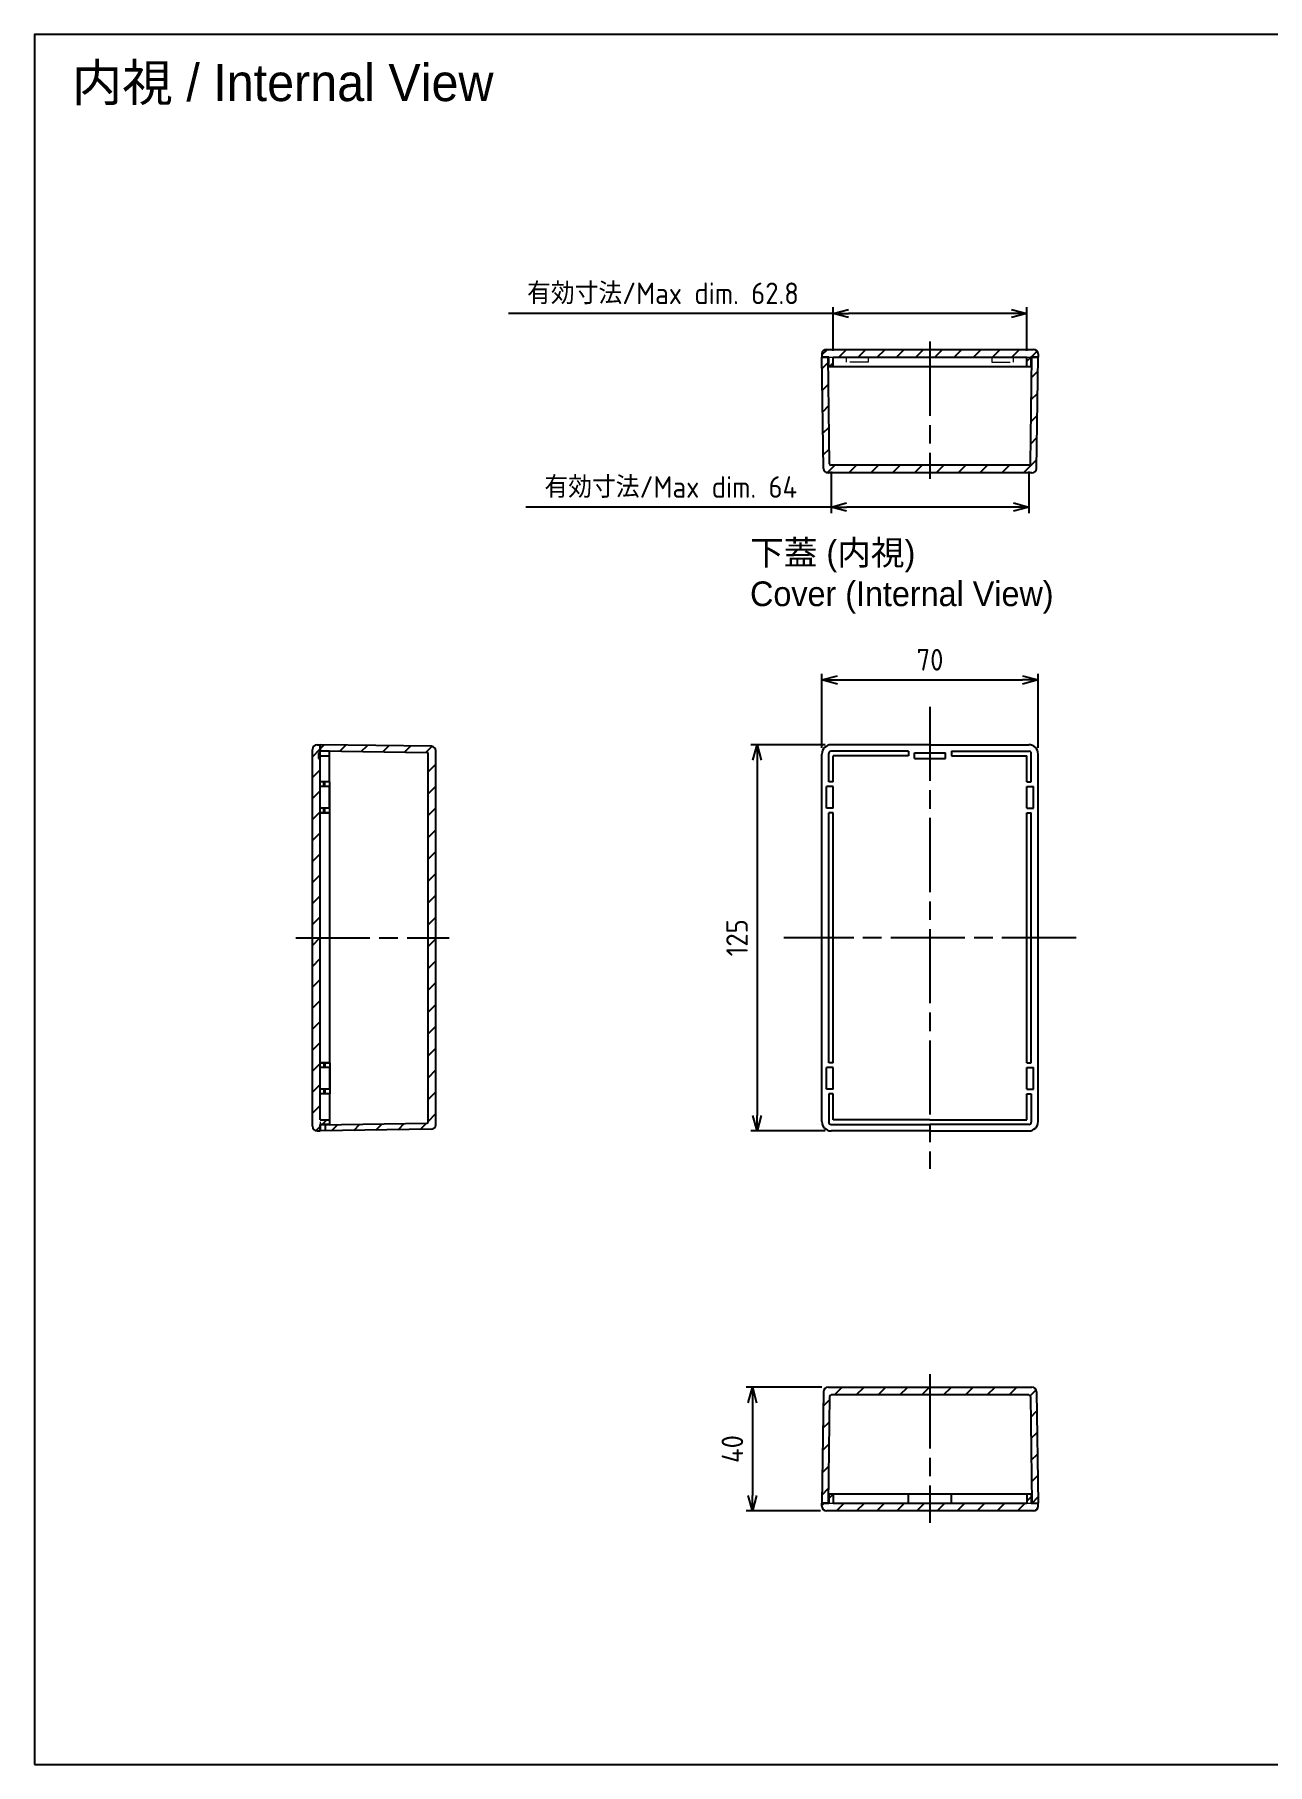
# Model space of a CAD drawing. Header units: millimetres. Extents: x 0 to 1674, y 0 to 560.
# Drawn here: x 868 to 1268, y 0 to 560 of the extents above; entities that cross this region are included whole.
import ezdxf

# ---------------------------------------------------------------- set-up
doc = ezdxf.new("R2010")
doc.units = ezdxf.units.MM
doc.header["$LTSCALE"] = 2
doc.linetypes.add('AM_ISO02W050x2', pattern=[3.75, 3, -0.75])
doc.linetypes.add('AM_ISO08W050', pattern=[18, 12, -1.5, 3, -1.5])
for name, color, linetype, lineweight in [('AM_5', 3, 'Continuous', 25), ('AM_7', 4, 'AM_ISO08W050', 25), ('AM_8', 1, 'Continuous', 25), ('上ｶﾊﾞｰ', 7, 'Continuous', 25), ('上ｶﾊﾞｰ0', 7, 'AM_ISO02W050x2', 13), ('下蓋', 2, 'Continuous', 25)]:
    doc.layers.add(name, color=color, linetype=linetype, lineweight=lineweight)
doc.styles.get("Standard").update_dxf_attribs({"font": 'ISOCP.SHX', "bigfont": 'EXTFONT.SHX'})
doc.styles.add('takachi1', font='', dxfattribs={"height": 2.5})
doc.styles.get('takachi1').set_extended_font_data('MS PGothic')
doc.dimstyles.new('AM_ISO$0', dxfattribs={"dimtxt": 3.5, "dimasz": 2.5, "dimexe": 1, "dimexo": 1, "dimgap": 1.5, "dimtad": 1, "dimdsep": 46, "dimtxsty": 'Standard', "dimblk": 'OPEN30', "dimcen": 0, "dimclrd": 3, "dimclre": 3, "dimclrt": 2, "dimadec": 0, "dimazin": 2, "dimtp": 0.1, "dimtm": 0.1, "dimtfac": 0.71, "dimtmove": 0, "dimatfit": 3, "dimldrblk": 'OPEN30', "dimfxl": 0, "dimlwd": -1, "dimlwe": -1, "dimarcsym": 0})

# ---------------------------------------------------------------- blocks, each defined once
blk = doc.blocks.new('TK-A3')
blk.add_lwpolyline([(0, 0), (403, 0), (403, 280), (0, 280.0000000000001)], close=True)
blk = doc.blocks.new('_Open30')
at = {"color": 0, "linetype": 'ByBlock', "lineweight": -2}
for p, q in [((-1, 0.26794919), (0, 0)), ((0, 0), (-1, -0.26794919)), ((0, 0), (-1, 0))]:
    blk.add_line(p, q, dxfattribs=at)
blk = doc.blocks.new('*D31')
at = {"layer": 'AM_5', "color": 3, "transparency": 16777216}
for p, q in [((1123.406033394996, 329.0977860750866), (1123.406033394996, 353.0977860750866)), ((1193.406033395064, 329.0977860750667), (1193.406033395064, 353.0977860750866)), ((1128.406033394996, 351.0977860750866), (1188.406033395064, 351.0977860750866))]:
    blk.add_line(p, q, dxfattribs=at)
at = {"layer": 'Defpoints', "color": 0, "transparency": 16777216}
for p in [(1193.406033395064, 351.0977860750866), (1123.406033394996, 327.0977860750866), (1193.406033395064, 327.0977860750667)]:
    blk.add_point(p, dxfattribs=at)
at = {"layer": 'AM_5', "color": 3, "transparency": 16777216, "xscale": 5, "yscale": 5, "zscale": 5, "rotation": 180}
blk.add_blockref('_Open30', (1123.406033394996, 351.0977860750866), dxfattribs=at)
at = {"layer": 'AM_5', "color": 3, "transparency": 16777216, "xscale": 5, "yscale": 5, "zscale": 5}
blk.add_blockref('_Open30', (1193.406033395064, 351.0977860750866), dxfattribs=at)
at = {"layer": 'AM_5', "color": 2, "transparency": 16777216, "insert": (1158.40603339503, 357.5977860750866), "char_height": 7, "attachment_point": 5}
blk.add_mtext('70', dxfattribs=at)
blk = doc.blocks.new('*D32')
at = {"layer": 'AM_5', "color": 3, "transparency": 16777216}
for p, q in [((1124.406033394997, 330.0977860750867), (1100.406033394998, 330.0977860750867)), ((1102.406033394998, 325.0977860750867), (1102.406033394998, 210.0977860750874)), ((1124.406033394996, 205.0977860750874), (1100.406033394998, 205.0977860750874))]:
    blk.add_line(p, q, dxfattribs=at)
at = {"layer": 'Defpoints', "color": 0, "transparency": 16777216}
for p in [(1126.406033394997, 330.0977860750867), (1102.406033394998, 205.0977860750874), (1126.406033394996, 205.0977860750874)]:
    blk.add_point(p, dxfattribs=at)
at = {"layer": 'AM_5', "color": 3, "transparency": 16777216, "xscale": 5, "yscale": 5, "zscale": 5}
for p, rotation in [((1102.406033394998, 330.0977860750867), 90), ((1102.406033394998, 205.0977860750874), 270)]:
    blk.add_blockref('_Open30', p, dxfattribs=dict(at, rotation=rotation))
at = {"layer": 'AM_5', "color": 2, "transparency": 16777216, "insert": (1095.90534441862, 267.5977860750867), "char_height": 7, "attachment_point": 5, "rotation": 90}
blk.add_mtext('125', dxfattribs=at)
blk = doc.blocks.new('*D33')
at = {"layer": 'AM_5', "color": 3, "transparency": 16777216}
for p, q in [((1123.406178064015, 122.0977860750872), (1098.906033395068, 122.0977860750872)), ((1100.906033395068, 117.0977860750872), (1100.906033395068, 87.0977860750872)), ((1122.906033395065, 82.09778607508721), (1098.906033395068, 82.0977860750872))]:
    blk.add_line(p, q, dxfattribs=at)
at = {"layer": 'Defpoints', "color": 0, "transparency": 16777216}
for p in [(1125.406178064015, 122.0977860750872), (1100.906033395068, 82.0977860750872), (1124.906033395065, 82.09778607508721)]:
    blk.add_point(p, dxfattribs=at)
at = {"layer": 'AM_5', "color": 3, "transparency": 16777216, "xscale": 5, "yscale": 5, "zscale": 5}
for p, rotation in [((1100.906033395068, 122.0977860750872), 90), ((1100.906033395068, 82.0977860750872), 270)]:
    blk.add_blockref('_Open30', p, dxfattribs=dict(at, rotation=rotation))
at = {"layer": 'AM_5', "color": 2, "transparency": 16777216, "insert": (1094.406033395068, 102.0977860750869), "char_height": 7, "attachment_point": 5, "rotation": 90}
blk.add_mtext('40', dxfattribs=at)
blk = doc.blocks.new('*D41')
at = {"layer": 'AM_5', "color": 3, "transparency": 16777216}
for p, q in [((1127.006033395066, 457.5977860750875), (1127.006033395066, 471.7178487052012)), ((1189.806033395066, 457.5977860750866), (1189.806033395066, 471.7178487052012)), ((1127.006033395066, 469.7178487052012), (1021.856033395066, 469.7178487052012)), ((1184.806033395066, 469.7178487052012), (1132.006033395066, 469.7178487052012))]:
    blk.add_line(p, q, dxfattribs=at)
at = {"layer": 'Defpoints', "color": 0, "transparency": 16777216}
for p in [(1189.806033395066, 469.7178487052012), (1127.006033395066, 455.5977860750875), (1189.806033395066, 455.5977860750866)]:
    blk.add_point(p, dxfattribs=at)
at = {"layer": 'AM_5', "color": 3, "transparency": 16777216, "xscale": 5, "yscale": 5, "zscale": 5, "rotation": 180}
blk.add_blockref('_Open30', (1127.006033395066, 469.7178487052012), dxfattribs=at)
at = {"layer": 'AM_5', "color": 3, "transparency": 16777216, "xscale": 5, "yscale": 5, "zscale": 5}
blk.add_blockref('_Open30', (1189.806033395066, 469.7178487052012), dxfattribs=at)
at = {"layer": 'AM_5', "color": 2, "transparency": 16777216, "insert": (1071.931033395066, 476.2185376815791), "char_height": 7, "attachment_point": 5}
blk.add_mtext('有効寸法/Max dim. 62.8', dxfattribs=at)
blk = doc.blocks.new('*D42')
at = {"layer": 'AM_5', "color": 3, "transparency": 16777216}
for p, q in [((1126.385248284716, 418.5977860750875), (1126.385248284716, 405.0256614751839)), ((1190.426818505416, 418.5977860750866), (1190.426818505416, 405.0256614751839)), ((1126.385248284716, 407.0256614751839), (1027.535248284716, 407.0256614751839)), ((1185.426818505416, 407.0256614751839), (1131.385248284716, 407.0256614751839))]:
    blk.add_line(p, q, dxfattribs=at)
at = {"layer": 'Defpoints', "color": 0, "transparency": 16777216}
for p in [(1126.385248284716, 420.5977860750875), (1190.426818505416, 420.5977860750866), (1190.426818505416, 407.0256614751839)]:
    blk.add_point(p, dxfattribs=at)
at = {"layer": 'AM_5', "color": 3, "transparency": 16777216, "xscale": 5, "yscale": 5, "zscale": 5, "rotation": 180}
blk.add_blockref('_Open30', (1126.385248284716, 407.0256614751839), dxfattribs=at)
at = {"layer": 'AM_5', "color": 3, "transparency": 16777216, "xscale": 5, "yscale": 5, "zscale": 5}
blk.add_blockref('_Open30', (1190.426818505416, 407.0256614751839), dxfattribs=at)
at = {"layer": 'AM_5', "color": 2, "transparency": 16777216, "insert": (1074.460248284716, 413.5256614751839), "char_height": 7, "attachment_point": 5}
blk.add_mtext('有効寸法/Max dim. 64', dxfattribs=at)

msp = doc.modelspace()

# ---------------------------------------------------------------- hatches: boundary and pattern name
at = {"layer": 'AM_8'}
h = msp.add_hatch(dxfattribs=at)
h.set_pattern_fill('_U', color=256, scale=4.4, angle=45, style=0, pattern_type=0)
h.set_pattern_definition([(45, (17.54423823602031, 576.3124366788567), (-3.11126983722081, 3.11126983722081), [])])
edge = h.paths.add_edge_path()
edge.add_line((1189.806033395066, 452.5977860750866), (1191.206033395066, 452.5977860750866))
edge.add_line((1191.206033395066, 452.5977860750866), (1191.206033395066, 455.5977860750866))
edge.add_line((1191.206033395066, 455.5977860750866), (1193.406033395066, 455.5977860750864))
edge.add_line((1193.406033395066, 455.5977860750864), (1193.406033395066, 456.5977860750864))
edge.add_arc((1191.906033395066, 456.5977860750864), 1.500000000000227, 0, 89.99999999999132)
edge.add_line((1191.906033395066, 458.0977860750866), (1124.906033395066, 458.0977860750875))
edge.add_arc((1124.906033395066, 456.5977860750875), 1.5, 90, 180)
edge.add_line((1123.406033395066, 456.5977860750875), (1123.406033395066, 455.5977860750876))
edge.add_line((1123.406033395066, 455.5977860750876), (1125.606033395066, 455.5977860750875))
edge.add_line((1125.606033395066, 455.5977860750875), (1125.606033395066, 452.5977860750872))
edge.add_line((1125.606033395066, 452.5977860750872), (1127.006033395066, 452.5977860750875))
edge.add_line((1127.006033395066, 452.5977860750875), (1127.006033395066, 455.5977860750875))
edge.add_line((1127.006033395066, 455.5977860750875), (1189.806033395066, 455.5977860750866))
edge.add_line((1189.806033395066, 455.5977860750865), (1189.806033395066, 452.5977860750866))
h = msp.add_hatch(dxfattribs=at)
h.set_pattern_fill('_U', color=256, scale=5, angle=45, style=0, pattern_type=0)
h.set_pattern_definition([(45, (17.54423823602031, 576.3124366788567), (-3.535533905932738, 3.535533905932738), [])])
edge = h.paths.add_edge_path()
edge.add_line((1192.905744071118, 419.5769547508503), (1193.406033395066, 455.5977860750864))
edge.add_line((1193.406033395066, 455.5977860750864), (1191.406033395066, 455.5977860750864))
edge.add_line((1191.406033395066, 455.5977860750864), (1190.926770287083, 421.0908423003413))
edge.add_arc((1190.426818505416, 421.0977860750866), 0.499999999999999, 270, 359.2042764472687, ccw=False)
edge.add_line((1190.426818505416, 420.5977860750866), (1126.385248284716, 420.5977860750875))
edge.add_arc((1126.385248284716, 421.0977860750875), 0.5, 180.7957235527378, 270, ccw=False)
edge.add_line((1125.885296503048, 421.0908423003421), (1125.406033395066, 455.5977860750875))
edge.add_line((1125.406033395066, 455.5977860750875), (1123.406033395066, 455.5977860750875))
edge.add_line((1123.406033395066, 455.5977860750875), (1123.906322719013, 419.5769547508513))
edge.add_arc((1125.406178064015, 419.5977860750875), 1.5, 180.79572355274, 269.9999999999913)
edge.add_line((1125.406178064015, 418.0977860750875), (1191.405888726116, 418.0977860750864))
edge.add_arc((1191.405888726116, 419.5977860750864), 1.5, 270, 359.2042764472622)
h = msp.add_hatch(dxfattribs=at)
h.set_pattern_fill('_U', color=256, scale=4.800000000000001, angle=45, style=0, pattern_type=0)
h.set_pattern_definition([(45, (12.54423823602031, 568.3124366788567), (-3.394112549695429, 3.394112549695429), [])])
edge = h.paths.add_edge_path()
edge.add_line((959.9108168787762, 205.0977860750867), (960.9108168787762, 205.0977860750867))
edge.add_line((960.9108168787762, 205.0977860750867), (960.9108168787761, 207.1977860750866))
edge.add_line((960.9108168787761, 207.1977860750866), (963.9108168787762, 207.1977860750866))
edge.add_line((963.9108168787762, 207.1977860750866), (963.9108168787762, 208.6977860750867))
edge.add_line((963.9108168787762, 208.6977860750867), (960.9108168787762, 208.6977860750867))
edge.add_line((960.9108168787762, 208.6977860750867), (960.9108168787762, 325.5977860750866))
edge.add_line((960.9108168787762, 325.5977860750866), (960.4108168787762, 325.5977860750866))
edge.add_line((960.4108168787762, 325.5977860750866), (960.4108168787762, 327.4977860750867))
edge.add_line((960.4108168787762, 327.4977860750867), (960.9108168787762, 327.4977860750867))
edge.add_line((960.9108168787762, 327.4977860750867), (960.9108168787762, 330.0977860750867))
edge.add_line((960.9108168787762, 330.0977860750866), (959.9108168787762, 330.0977860750866))
edge.add_arc((959.9108168787762, 328.5977860750866), 1.5, 90, 180)
edge.add_line((958.4108168787762, 328.5977860750866), (958.4108168787762, 206.5977860750867))
edge.add_arc((959.9108168787762, 206.5977860750867), 1.5, 180, 270)
h = msp.add_hatch(dxfattribs=at)
h.set_pattern_fill('_U', color=256, scale=5, angle=45, style=0, pattern_type=0)
h.set_pattern_definition([(45, (12.54423823602031, 568.3124366788567), (-3.535533905932738, 3.535533905932738), [])])
edge = h.paths.add_edge_path()
edge.add_line((996.9316482030122, 329.5974967511387), (960.9108168787761, 330.0977860750866))
edge.add_line((960.9108168787761, 330.0977860750866), (960.9108168787764, 328.0977860750866))
edge.add_line((960.9108168787764, 328.0977860750866), (995.4177606535214, 327.618522967104))
edge.add_arc((995.4108168787762, 327.1185711854367), 0.4999999999999974, 0, 89.2042764472817, ccw=False)
edge.add_line((995.9108168787761, 327.1185711854367), (995.9108168787761, 208.0770009647366))
edge.add_arc((995.4108168787762, 208.0770009647366), 0.4999999999998863, -89.2042764472817, 0, ccw=False)
edge.add_line((995.4177606535214, 207.5770491830693), (962.5108168787762, 207.1200082973089))
edge.add_line((962.5108168787762, 207.1200082973089), (962.5108168787762, 205.1200082973089))
edge.add_line((962.5108168787762, 205.1200082973089), (996.9316482030124, 205.5980753990344))
edge.add_arc((996.910816878776, 207.0979307440363), 1.50000000000006, 270.7957235527487, 359.9999999999978)
edge.add_line((998.4108168787761, 207.0979307440363), (998.4108168787761, 328.0976414061369))
edge.add_arc((996.9108168787761, 328.0976414061369), 1.5, 0, 89.20427644726435)
h = msp.add_hatch(dxfattribs=at)
h.set_pattern_fill('_U', color=256, scale=5, angle=45, style=0, pattern_type=0)
h.set_pattern_definition([(45, (17.54423823602031, 565.3124366788567), (-3.535533905932738, 3.535533905932738), [])])
edge = h.paths.add_edge_path()
edge.add_line((1123.906322719013, 120.6186173993233), (1123.406033395065, 84.59778607508719))
edge.add_line((1123.406033395065, 84.59778607508719), (1125.406044952537, 84.59778607508713))
edge.add_line((1125.406044952537, 84.59778607508713), (1125.885296503054, 119.1038977123732))
edge.add_arc((1126.385248284721, 119.0969539376279), 0.499999999999999, 90, 179.2042764472687, ccw=False)
edge.add_line((1126.385248284721, 119.5969539376279), (1190.426818505421, 119.5969539376298))
edge.add_arc((1190.426818505421, 119.0969539376298), 0.4999999999999432, 0.7957235527313173, 90, ccw=False)
edge.add_line((1190.926770287088, 119.1038977123752), (1191.406021837608, 84.5977860750861))
edge.add_line((1191.406021837608, 84.5977860750861), (1193.406033395065, 84.59778607508605))
edge.add_line((1193.406033395065, 84.59778607508605), (1192.905744071117, 120.6186173993223))
edge.add_arc((1191.405888726116, 120.5977860750864), 1.499999999999997, 0.7957235527313135, 89.99999999999132)
edge.add_line((1191.405888726116, 122.0977860750863), (1125.406178064015, 122.0977860750872))
edge.add_arc((1125.406178064015, 120.5977860750872), 1.499999999999943, 90, 179.2042764472643)
h = msp.add_hatch(dxfattribs=at)
h.set_pattern_fill('_U', color=256, scale=4.600000000000001, angle=45, style=0, pattern_type=0)
h.set_pattern_definition([(45, (17.54423823602031, 565.3124366788567), (-3.252691193458119, 3.252691193458119), [])])
edge = h.paths.add_edge_path()
edge.add_line((1127.006033395072, 87.59695393762786), (1125.606033395072, 87.59695393762809))
edge.add_line((1125.606033395072, 87.59695393762809), (1125.606033395072, 84.59778607508719))
edge.add_line((1125.606033395072, 84.59778607508719), (1123.406033395065, 84.59778607508719))
edge.add_line((1123.406033395065, 84.59778607508719), (1123.406033395065, 83.59778607508719))
edge.add_arc((1124.906033395065, 83.59778607508707), 1.499999999999773, 179.9999999999957, 270)
edge.add_line((1124.906033395065, 82.09778607508719), (1191.906033395065, 82.09778607508616))
edge.add_arc((1191.906033395065, 83.59778607508616), 1.5, 270, 360)
edge.add_line((1193.406033395065, 83.59778607508616), (1193.406033395065, 84.59778607508605))
edge.add_line((1193.406033395065, 84.59778607508605), (1191.206033395072, 84.59778607508656))
edge.add_line((1191.206033395072, 84.59778607508656), (1191.206033395072, 87.59695393762979))
edge.add_line((1191.206033395072, 87.59695393762979), (1189.806033395072, 87.59695393762973))
edge.add_line((1189.806033395072, 87.59695393762973), (1189.806033395072, 84.59778607508656))
edge.add_line((1189.806033395072, 84.59778607508656), (1127.006033395072, 84.59778607508719))
edge.add_line((1127.006033395072, 84.59778607508719), (1127.006033395072, 87.59695393762786))

# ---------------------------------------------------------------- linework, layer by layer
msp.add_line((868.4136295906112, 535.1927860750866), (868.4136295906112, 267.5977860750866))
at = {"layer": 'AM_7'}
for p, q in [((1158.406033395066, 460.5992131044344), (1158.406033395066, 418.097786075087)), ((1158.406033395066, 418.097786075087), (1158.406033395066, 416.1447048282201)), ((1158.40603339499, 342.3977860750866), (1158.406033395072, 192.7977860750868)), ((953.037148708557, 267.5977860750867), (998.4108168787761, 267.5977860750866)), ((998.4108168787761, 267.5977860750866), (1002.666954506603, 267.5977860750866)), ((1123.406033394996, 267.5977860750869), (1111.101792885337, 267.5977860750869)), ((1205.70603339503, 267.5977860750642), (1123.406033394996, 267.5977860750869)), ((1158.406033395066, 126.2840713900129), (1158.406033395065, 82.09778607508667)), ((1158.406033395065, 82.09778607508667), (1158.406033395065, 78.19381389778357))]:
    msp.add_line(p, q, dxfattribs=at)
at = {"layer": '上ｶﾊﾞｰ'}
for p, q in [((1123.906322719014, 419.5769547508513), (1123.406033395066, 455.5977860750875)), ((1125.606033395066, 455.5977860750874), (1123.406033395066, 455.5977860750875)), ((1125.885296503048, 421.0908423003422), (1125.406033395066, 455.5977860750875)), ((1190.926770287083, 421.0908423003413), (1191.406033395066, 455.5977860750866)), ((1193.406033395066, 455.5977860750864), (1191.206033395066, 455.5977860750864)), ((1192.905744071118, 419.5769547508503), (1193.406033395066, 455.5977860750864)), ((1190.426818505416, 420.5977860750866), (1126.385248284716, 420.5977860750875)), ((1191.405888726116, 418.0977860750864), (1125.406178064015, 418.0977860750875)), ((996.9316482030124, 329.5974967511389), (960.9108168787761, 330.0977860750866)), ((960.9108168787762, 330.0977860750866), (960.9108168787762, 327.9977860750867)), ((960.9108168787761, 328.0977860750866), (995.4177606535214, 327.618522967104)), ((995.9108168787761, 208.0770009647366), (995.9108168787762, 327.1185711854367)), ((998.4108168787761, 207.0979307440363), (998.4108168787761, 328.0976414061369)), ((963.9908168787762, 318.0977860750866), (960.9108168787761, 318.0977860750866)), ((962.0908168787762, 316.5977860750866), (962.0908168787762, 318.0977860750866)), ((962.3908168787761, 316.5977860750866), (962.3908168787761, 318.0977860750866)), ((963.9908168787762, 308.0977860750866), (963.9908168787762, 318.0977860750866)), ((960.9108168787761, 308.0977860750866), (963.9908168787762, 308.0977860750866)), ((962.0908168787762, 308.0977860750866), (962.0908168787762, 309.5977860750866)), ((962.3908168787761, 308.0977860750866), (962.3908168787761, 309.5977860750866)), ((960.9108168787761, 227.0977860750866), (963.9908168787762, 227.0977860750866)), ((962.0908168787762, 227.0977860750866), (962.0908168787762, 225.5977860750866)), ((962.3908168787761, 227.0977860750866), (962.3908168787761, 225.5977860750866)), ((963.9908168787762, 227.0977860750866), (963.9908168787762, 217.0977860750867)), ((962.0908168787762, 218.5977860750867), (962.0908168787762, 217.0977860750867)), ((962.3908168787761, 218.5977860750867), (962.3908168787761, 217.0977860750867)), ((963.9908168787762, 217.0977860750867), (960.9108168787761, 217.0977860750867)), ((960.9108168787761, 207.0977860750867), (995.4177606535214, 207.5770491830693)), ((960.9108168787762, 207.1977860750866), (960.9108168787762, 205.0977860750867)), ((996.9316482030124, 205.5980753990344), (960.9108168787761, 205.0977860750867)), ((962.5108168787762, 207.1200082973089), (962.5108168787762, 205.1200082973089)), ((1123.906322719013, 120.6186173993235), (1123.406033395065, 84.59778607508719)), ((1125.885296503054, 119.1038977123732), (1125.406044952537, 84.59778607508713)), ((1125.406178064015, 122.0977860750872), (1191.405888726116, 122.0977860750863)), ((1190.426818505421, 119.5969539376298), (1126.385248284721, 119.5969539376279)), ((1190.926770287088, 119.1038977123751), (1191.406021837608, 84.5977860750861)), ((1192.905744071118, 120.6186173993223), (1193.406033395065, 84.59778607508628)), ((1125.606033395072, 84.59778607508719), (1123.406033395065, 84.59778607508719)), ((1191.206033395072, 84.59778607508609), (1193.406033395065, 84.59778607508605))]:
    msp.add_line(p, q, dxfattribs=at)
for centre, radius, start, end in [((1126.385248284716, 421.0977860750875), 0.5, 180.7957235527378, 270), ((1190.426818505416, 421.0977860750866), 0.5, 270, 359.2042764472622), ((1125.406178064015, 419.5977860750875), 1.5, 180.7957235527378, 270), ((1191.405888726116, 419.5977860750864), 1.5, 270, 359.2042764472622), ((995.4108168787761, 327.1185711854367), 0.5, 0, 89.20427644726219), ((996.9108168787761, 328.0976414061369), 1.5, 0, 89.20427644726219), ((995.4108168787761, 208.0770009647366), 0.5, 270.7957235527378, 0), ((996.9108168787761, 207.0979307440364), 1.5, 270.7957235527378, 0), ((1125.406178064015, 120.5977860750872), 1.5, 90, 179.2042764472622), ((1126.385248284721, 119.0969539376279), 0.5, 90, 179.2042764472622), ((1190.426818505421, 119.0969539376298), 0.5, 0.7957235527378267, 90), ((1191.405888726116, 120.5977860750863), 1.5, 0.7957235527378267, 90)]:
    msp.add_arc(centre, radius, start, end, dxfattribs=at)
at = {"layer": '上ｶﾊﾞｰ0'}
for p, q in [((1125.606033395066, 455.5977860750874), (1191.206033395066, 455.5977860750864)), ((1131.406033395063, 453.997786075087), (1131.406033395063, 455.597786075087)), ((1138.406033395063, 453.997786075087), (1131.406033395063, 453.997786075087)), ((1138.406033395063, 455.597786075087), (1138.406033395063, 453.997786075087)), ((1178.406033395066, 455.597786075087), (1178.406033395066, 453.997786075087)), ((1178.406033395066, 453.997786075087), (1185.406033395066, 453.997786075087)), ((1185.406033395066, 453.997786075087), (1185.406033395066, 455.597786075087)), ((960.9108168787764, 327.9977860750867), (960.9108168787761, 207.1977860750866)), ((1125.606033395072, 84.59778607508719), (1191.206033395072, 84.59778607508609))]:
    msp.add_line(p, q, dxfattribs=at)
at = {"layer": '下蓋'}
for p, q in [((1123.406033395066, 456.5977860750876), (1123.406033395066, 455.5977860750876)), ((1123.406033395066, 455.5977860750876), (1125.606033395066, 455.5977860750875)), ((1124.906033395066, 458.0977860750875), (1191.906033395066, 458.0977860750866)), ((1125.606033395066, 452.5977860750875), (1125.606033395066, 455.5977860750875)), ((1127.006033395066, 452.5977860750875), (1127.006033395066, 455.5977860750875)), ((1127.006033395066, 455.5977860750875), (1189.806033395066, 455.5977860750865)), ((1189.806033395066, 452.5977860750866), (1189.806033395066, 455.5977860750866)), ((1191.206033395066, 452.5977860750866), (1191.206033395066, 455.5977860750866)), ((1191.206033395066, 455.5977860750864), (1193.406033395066, 455.5977860750864)), ((1193.406033395066, 456.5977860750864), (1193.406033395066, 455.5977860750864)), ((1125.606033395066, 452.5977860750872), (1191.206033395066, 452.5977860750866)), ((958.4108168787762, 206.5977860750867), (958.4108168787762, 328.5977860750866)), ((959.9108168787762, 330.0977860750866), (960.9108168787762, 330.0977860750866)), ((960.9108168787762, 327.4977860750867), (960.4108168787762, 327.4977860750867)), ((960.4108168787762, 327.4977860750867), (960.4108168787762, 325.5977860750866)), ((960.4108168787762, 325.5977860750866), (960.9108168787762, 325.5977860750866)), ((960.9108168787764, 327.4977860750867), (960.9108168787762, 330.0977860750866)), ((963.9108168787762, 327.9977860750867), (960.9108168787762, 327.9977860750867)), ((960.9108168787762, 326.4977860750866), (963.9108168787762, 326.4977860750866)), ((960.9108168787761, 208.6977860750867), (960.9108168787764, 326.4977860750867)), ((963.9108168787762, 318.0977860750866), (963.9108168787762, 327.9977860750867)), ((1123.406033394996, 208.0977860750872), (1123.406033394996, 327.0977860750866)), ((1125.606033394997, 318.097786075087), (1125.606033394997, 327.247786075087)), ((1151.406033394996, 327.997786075087), (1126.356033394997, 327.997786075087)), ((1158.406033394996, 330.0977860750866), (1126.406033394996, 330.0977860750866)), ((1127.006033394997, 318.097786075087), (1127.006033394997, 326.4977860750869)), ((1151.406033394996, 326.4977860750869), (1127.006033394997, 326.4977860750869)), ((1151.406033394996, 327.997786075087), (1151.406033394996, 326.4977860750869)), ((1153.406033394996, 327.4977860750895), (1163.406033394996, 327.4977860750838)), ((1153.406033394996, 325.5977860750895), (1153.406033394996, 327.4977860750895)), ((1153.406033394996, 325.5977860750895), (1163.406033394996, 325.5977860750838)), ((1158.406033395066, 330.0977860750866), (1190.406033395066, 330.0977860750684)), ((1163.406033394996, 325.5977860750838), (1163.406033394996, 327.4977860750838)), ((1165.406033395064, 327.9977860750831), (1165.406033395063, 326.497786075083)), ((1165.406033395064, 327.9977860750831), (1190.456033395064, 327.9977860750688)), ((1165.406033395063, 326.497786075083), (1189.806033395063, 326.4977860750691)), ((1189.806033395058, 318.0977860750691), (1189.806033395063, 326.4977860750691)), ((1191.206033395058, 318.0977860750683), (1191.206033395064, 327.2477860750684)), ((1193.406033394996, 208.0977860750673), (1193.406033395064, 327.0977860750667)), ((963.9108168787762, 318.0977860750866), (960.9108168787762, 318.0977860750866)), ((963.9108168787762, 316.5977860750866), (960.9108168787762, 316.5977860750866)), ((963.9108168787762, 309.5977860750866), (963.9108168787762, 316.5977860750866)), ((1124.856033394997, 309.597786075087), (1124.856033394997, 316.597786075087)), ((1127.006033394997, 316.5977860750868), (1124.856033394997, 316.597786075087)), ((1127.006033394997, 318.097786075087), (1125.606033394997, 318.097786075087)), ((1127.006033394997, 309.597786075087), (1127.006033394997, 316.597786075087)), ((1189.806033395058, 318.0977860750691), (1191.206033395058, 318.0977860750683)), ((1189.806033395053, 309.5977860750691), (1189.806033395058, 316.5977860750691)), ((1189.806033395058, 316.597786075069), (1191.956033395058, 316.5977860750679)), ((1191.956033395054, 309.5977860750679), (1191.956033395058, 316.5977860750679)), ((963.9108168787762, 309.5977860750866), (960.9108168787762, 309.5977860750866)), ((963.9108168787762, 308.0977860750866), (960.9108168787762, 308.0977860750866)), ((963.9108168787762, 308.0977860750866), (963.9108168787762, 227.0977860750866)), ((1127.006033394997, 309.597786075087), (1124.856033394997, 309.597786075087)), ((1127.006033394997, 308.0977860750871), (1125.606033394997, 308.097786075087)), ((1125.606033394997, 227.097786075087), (1125.606033394997, 308.097786075087)), ((1127.006033394997, 227.097786075087), (1127.006033394997, 308.097786075087)), ((1189.806033395053, 309.5977860750691), (1191.956033395054, 309.5977860750679)), ((1189.806033395007, 227.0977860750691), (1189.806033395053, 308.0977860750691)), ((1189.806033395053, 308.0977860750692), (1191.206033395053, 308.0977860750683)), ((1191.206033395007, 227.0977860750683), (1191.206033395053, 308.0977860750683)), ((963.9108168787762, 227.0977860750866), (960.9108168787762, 227.0977860750866)), ((963.9108168787762, 225.5977860750866), (960.9108168787762, 225.5977860750866)), ((963.9108168787762, 225.5977860750866), (963.9108168787762, 218.5977860750867)), ((1127.006033394997, 225.597786075087), (1124.856033394997, 225.597786075087)), ((1124.856033394997, 218.5977860750869), (1124.856033394997, 225.597786075087)), ((1127.006033394997, 227.097786075087), (1125.606033394997, 227.097786075087)), ((1127.006033394997, 218.5977860750869), (1127.006033394997, 225.597786075087)), ((1189.806033395007, 227.0977860750691), (1191.206033395007, 227.0977860750683)), ((1189.806033395002, 218.5977860750691), (1189.806033395006, 225.5977860750691)), ((1189.806033395006, 225.5977860750691), (1191.956033395006, 225.5977860750679)), ((1191.956033395002, 218.5977860750679), (1191.956033395006, 225.5977860750679)), ((963.9108168787762, 218.5977860750867), (960.9108168787762, 218.5977860750867)), ((1127.006033394997, 218.5977860750869), (1124.856033394997, 218.5977860750869)), ((1189.806033395002, 218.5977860750691), (1191.956033395002, 218.5977860750679)), ((963.9108168787762, 217.0977860750867), (960.9108168787762, 217.0977860750867)), ((963.9108168787762, 217.0977860750867), (963.9108168787762, 207.1977860750866)), ((1125.606033394997, 217.0977860750869), (1125.606033394997, 207.9477860750868)), ((1127.006033394997, 217.0977860750869), (1125.606033394997, 217.0977860750869)), ((1127.006033394997, 208.697786075087), (1127.006033394997, 217.0977860750869)), ((1189.806033395001, 217.0977860750691), (1191.206033395001, 217.0977860750683)), ((1189.806033394996, 208.6977860750692), (1189.806033395001, 217.0977860750691)), ((1191.206033395001, 217.0977860750683), (1191.206033394996, 207.9477860750682)), ((960.9108168787762, 208.6977860750867), (963.9108168787762, 208.6977860750867)), ((1158.406033394996, 208.6977860750869), (1127.006033394997, 208.6977860750869)), ((1158.406033394996, 208.6977860750869), (1189.806033394996, 208.6977860750691)), ((959.9108168787762, 205.0977860750867), (960.9108168787762, 205.0977860750867)), ((963.9108168787762, 207.1977860750866), (960.9108168787762, 207.1977860750866)), ((960.9108168787761, 205.0977860750867), (960.9108168787761, 207.1977860750866)), ((1126.356033394997, 207.1977860750868), (1158.406033394996, 207.1977860750868)), ((1158.406033394996, 205.0977860750868), (1126.406033394996, 205.0977860750872)), ((1190.456033394995, 207.1977860750686), (1158.406033394996, 207.1977860750868)), ((1158.406033394996, 205.0977860750868), (1190.406033394996, 205.0977860750691)), ((1123.406033395065, 83.59778607508719), (1123.406033395065, 84.59778607508719)), ((1123.406033395065, 84.59778607508719), (1125.606033395072, 84.59778607508719)), ((1125.606033395072, 87.59695393762809), (1191.206033395072, 87.59695393762979)), ((1125.606033395072, 87.59695393762786), (1125.606033395072, 84.59778607508719)), ((1127.006033395072, 87.59695393762786), (1127.006033395072, 84.59778607508719)), ((1127.006033395072, 84.59778607508719), (1189.806033395072, 84.59778607508656)), ((1151.406033395072, 84.59778607508673), (1151.406033395072, 87.59695393762865)), ((1165.406033395072, 84.59778607508656), (1165.406033395072, 87.59695393762911)), ((1189.806033395072, 87.59695393762979), (1189.806033395072, 84.59778607508616)), ((1191.206033395072, 87.59695393762979), (1191.206033395072, 84.59778607508616)), ((1191.206033395072, 84.59778607508656), (1193.406033395065, 84.5977860750865)), ((1193.406033395065, 83.59778607508605), (1193.406033395065, 84.59778607508605)), ((1191.906033395065, 82.09778607508616), (1124.906033395065, 82.09778607508719))]:
    msp.add_line(p, q, dxfattribs=at)
for centre, radius, start, end in [((1124.906033395066, 456.5977860750875), 1.5, 90, 180), ((1191.906033395066, 456.5977860750866), 1.5, 0, 89.99999999999349), ((959.9108168787762, 328.5977860750866), 1.5, 90, 180), ((1126.406033394996, 327.0977860750866), 3, 90, 180), ((1126.356033394997, 327.2477860750869), 0.75, 90, 179.999999999987), ((1190.406033395064, 327.0977860750684), 3, 359.9999999999674, 89.99999999997395), ((1190.456033395064, 327.2477860750687), 0.75, 359.9999999999804, 89.99999999994789), ((1126.406033394996, 208.0977860750872), 3, 180, 270), ((1126.356033394997, 207.9477860750867), 0.75, 179.999999999987, 270), ((1190.406033394997, 208.0977860750691), 3, 269.9999999999739, 359.9999999999674), ((1190.456033394996, 207.9477860750685), 0.75, 269.9999999999739, 359.9999999999804), ((959.9108168787762, 206.5977860750867), 1.5, 180, 270), ((1124.906033395065, 83.59778607508719), 1.5, 180, 270), ((1191.906033395065, 83.59778607508616), 1.5, 270, 0)]:
    msp.add_arc(centre, radius, start, end, dxfattribs=at)

# ---------------------------------------------------------------- block references
at = {"lineweight": 0, "xscale": 2, "yscale": 2, "zscale": 2}
msp.add_blockref('TK-A3', (868.4136295906112, 0), dxfattribs=at)

# ---------------------------------------------------------------- texts
at = {"insert": (880.4636089873175, 550.4724957833878), "char_height": 12, "attachment_point": 1, "style": 'takachi1'}
msp.add_mtext_dynamic_manual_height_columns('内視 / Internal View', width=156.6365602111869, gutter_width=12.5, heights=[0], dxfattribs=at)
at = {"insert": (1100.133672627911, 396.3092533171512), "char_height": 8, "width": 112.94452628659, "attachment_point": 1, "style": 'takachi1'}
msp.add_mtext('下蓋 (内視)\\PCover (Internal View)', dxfattribs=at)

# ---------------------------------------------------------------- dimensions: what is measured, and where the dimension line sits
at = {"layer": 'AM_5'}
for base, p1, p2, text, picture, middle in [((1189.806033395066, 469.7178487052012), (1127.006033395066, 455.5977860750875), (1189.806033395066, 455.5977860750866), '有効寸法/Max dim. <>', '*D41', (1071.931033395066, 469.7178487052012)), ((1190.426818505416, 407.0256614751839), (1126.385248284716, 420.5977860750875), (1190.426818505416, 420.5977860750866), '有効寸法/Max dim. 64', '*D42', (1074.460248284716, 407.0256614751839))]:
    dim = msp.add_linear_dim(base=base, p1=p1, p2=p2, text=text, dimstyle='AM_ISO$0', override={"dimscale": 2}, dxfattribs=at)
    dim.commit()
    dim.dimension.update_dxf_attribs({"geometry": picture, "text_midpoint": middle, "dimtype": 160})
dim = msp.add_linear_dim(base=(1193.406033395064, 351.0977860750866), p1=(1123.406033394996, 327.0977860750866), p2=(1193.406033395064, 327.0977860750667), dimstyle='AM_ISO$0', override={"dimscale": 2, "dimpost": ''}, dxfattribs=at)
dim.commit()
dim.dimension.update_dxf_attribs({"geometry": '*D31', "text_midpoint": (1158.40603339503, 357.5977860750866)})
for base, p1, p2, angle, picture, middle in [((1102.406033394998, 205.0977860750874), (1126.406033394996, 330.0977860750866), (1126.406033394996, 205.0977860750872), 90, '*D32', (1095.90534441862, 267.5977860750867)), ((1100.906033395068, 82.0977860750872), (1125.406178064015, 122.0977860750872), (1124.906033395065, 82.09778607508719), 89.99999999999919, '*D33', (1094.406033395068, 102.0977860750869))]:
    dim = msp.add_linear_dim(base=base, p1=p1, p2=p2, angle=angle, dimstyle='AM_ISO$0', override={"dimscale": 2}, dxfattribs=at)
    dim.commit()
    dim.dimension.update_dxf_attribs({"geometry": picture, "text_midpoint": middle})

doc.saveas('drawing.dxf')
